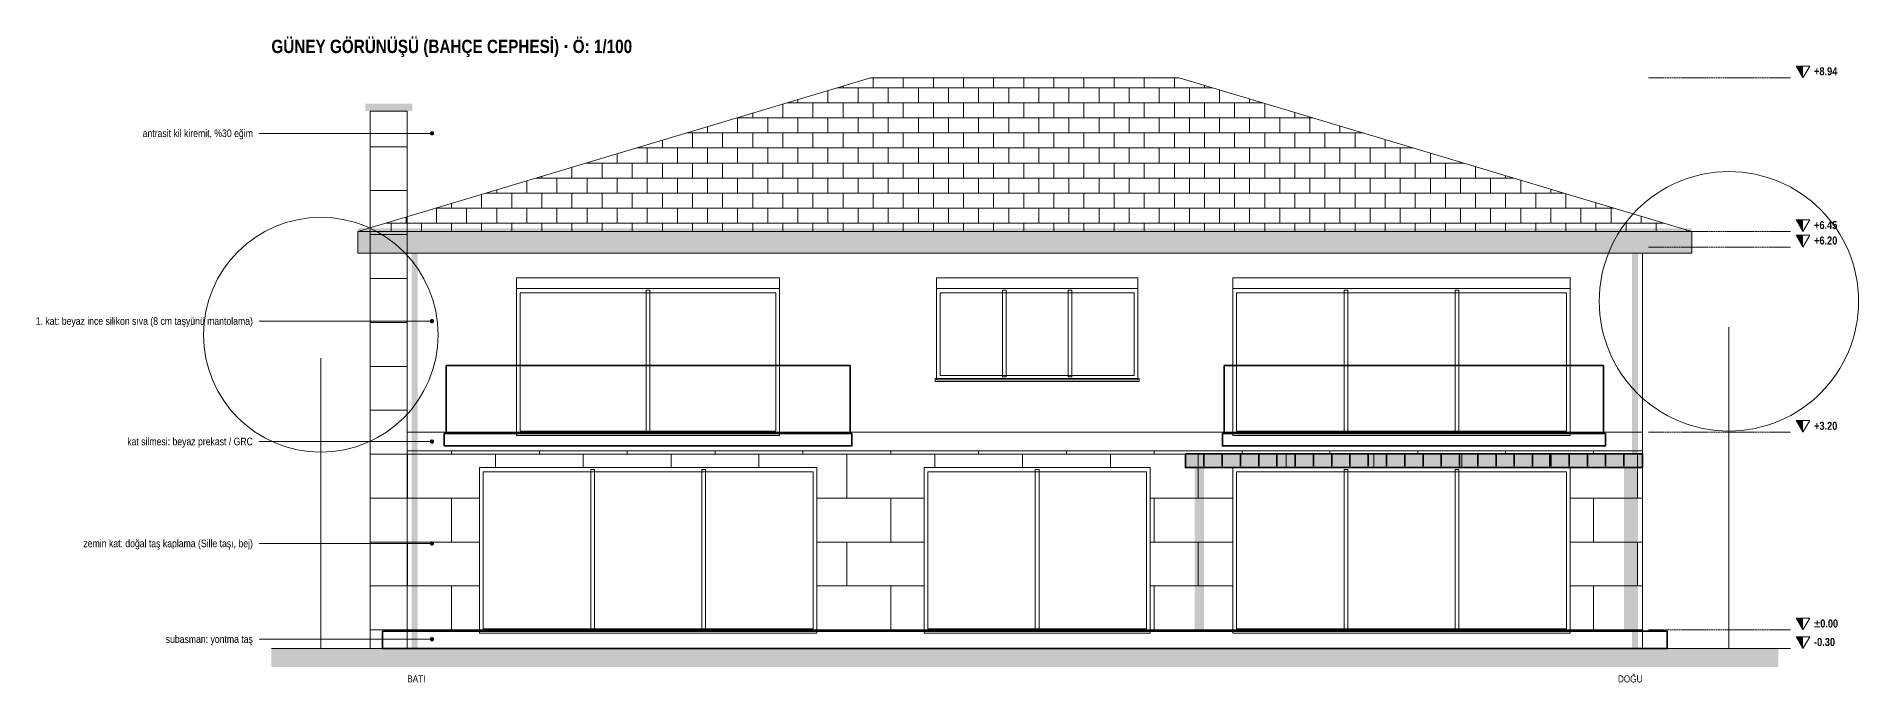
# Model space of a CAD drawing. Header units: centimetres. Extents: x -600 to 7399, y -85 to 961.
# Drawn here: x 4449 to 7399, y -85 to 961 of the extents above; entities that cross this region are included whole.
import ezdxf
from ezdxf.enums import TextEntityAlignment as Align

# ---------------------------------------------------------------- set-up
doc = ezdxf.new("R2010")
doc.units = ezdxf.units.CM
doc.header["$LTSCALE"] = 0.25
doc.linetypes.add('ACAD_ISO02W100', pattern=[15, 12, -3])
for name, color, linetype, lineweight in [('M-BACA-TUGLA-1', 116, 'Continuous', 9), ('M-BACA-TUGLA-1-T', 8, 'Continuous', 5), ('M-BITK-AGAC-1', 70, 'Continuous', 9), ('M-CKAP-KIREMIT-1', 66, 'Continuous', 9), ('M-CKAP-KIREMIT-1-T', 8, 'Continuous', 5), ('M-CVRE-ZEMIN', 45, 'Continuous', 18), ('M-CVRE-ZEMIN-T', 8, 'Continuous', 5), ('M-DUVK-DOGALTAS-1', 139, 'Continuous', 5), ('M-DUVK-DOGALTAS-1-T', 8, 'Continuous', 5), ('M-DUVK-PREKAST-1', 127, 'Continuous', 5), ('M-GOST-KESITKOT', 46, 'Continuous', 9), ('M-GOST-YAZI', 2, 'Continuous', 9), ('M-PNKS-ALUMINYUM-1', 171, 'Continuous', 9), ('M-SIVA-1', 52, 'Continuous', 5), ('M-TASI-BETONARME-1', 5, 'Continuous', 35), ('M-TASI-BETONARME-1-T', 250, 'Continuous', 5), ('M-YIBO-SAC-1', 12, 'Continuous', 9)]:
    doc.layers.add(name, color=color, linetype=linetype, lineweight=lineweight)
doc.styles.add('YAZI', font='arialn.ttf')
doc.styles.add('YAZI-KALIN', font='arialnb.ttf')

msp = doc.modelspace()

# ---------------------------------------------------------------- hatches: boundary and pattern name
at = {"layer": 'M-BACA-TUGLA-1-T'}
h = msp.add_hatch(color=256, dxfattribs=at)
h.dxf.hatch_style = 1
h.paths.add_polyline_path([(4981, 852), (5057, 852), (5057, 840), (4981, 840)])
h = msp.add_hatch(dxfattribs=at)
h.set_pattern_fill('AR-B816', scale=0.35)
h.paths.add_polyline_path([(4989, 840), (5049, 840), (5049, -30), (4989, -30)])
at = {"layer": 'M-CKAP-KIREMIT-1-T'}
h = msp.add_hatch(dxfattribs=at)
h.set_pattern_fill('AR-B816', scale=0.12)
h.paths.add_polyline_path([(4969, 645), (5799, 894), (6299, 894), (7129, 645)])
h = msp.add_hatch(color=256, dxfattribs=at)
h.dxf.hatch_style = 1
h.paths.add_polyline_path([(4969, 650), (7129, 650), (7129, 640), (4969, 640)])
h = msp.add_hatch(color=256, dxfattribs=at)
h.dxf.hatch_style = 1
h.paths.add_polyline_path([(4969, 645), (7129, 645), (7129, 610), (4969, 610)])
at = {"layer": 'M-CVRE-ZEMIN-T'}
h = msp.add_hatch(dxfattribs=at)
h.set_pattern_fill('EARTH', scale=5)
h.paths.add_polyline_path([(4829, -30), (7269, -30), (7269, -60), (4829, -60)])
at = {"layer": 'M-DUVK-DOGALTAS-1-T'}
h = msp.add_hatch(dxfattribs=at)
h.set_pattern_fill('AR-B816', scale=0.35)
h.paths.add_polyline_path([(5049, 290), (7049, 290), (7049, 263), (5049, 263)])
h = msp.add_hatch(dxfattribs=at)
h.set_pattern_fill('AR-B816', scale=0.35)
h.paths.add_polyline_path([(5049, 263), (5166, 263), (5166, 0), (5049, 0)])
h = msp.add_hatch(dxfattribs=at)
h.set_pattern_fill('AR-B816', scale=0.35)
h.paths.add_polyline_path([(5712, 263), (5886, 263), (5886, 0), (5712, 0)])
h = msp.add_hatch(dxfattribs=at)
h.set_pattern_fill('AR-B816', scale=0.35)
h.paths.add_polyline_path([(6252, 263), (6386, 263), (6386, 0), (6252, 0)])
h = msp.add_hatch(dxfattribs=at)
h.set_pattern_fill('AR-B816', scale=0.35)
h.paths.add_polyline_path([(6932, 263), (7049, 263), (7049, 0), (6932, 0)])
at = {"layer": 'M-GOST-KESITKOT'}
h = msp.add_hatch(color=256, dxfattribs=at)
h.dxf.hatch_style = 1
h.paths.add_polyline_path([(7298, 913), (7309, 913), (7309, 894)])
h = msp.add_hatch(color=256, dxfattribs=at)
h.dxf.hatch_style = 1
h.paths.add_polyline_path([(7298, 664), (7309, 664), (7309, 645)])
h = msp.add_hatch(color=256, dxfattribs=at)
h.dxf.hatch_style = 1
h.paths.add_polyline_path([(7298, 639), (7309, 639), (7309, 620)])
h = msp.add_hatch(color=256, dxfattribs=at)
h.dxf.hatch_style = 1
h.paths.add_polyline_path([(7298, 339), (7309, 339), (7309, 320)])
h = msp.add_hatch(color=256, dxfattribs=at)
h.dxf.hatch_style = 1
h.paths.add_polyline_path([(7298, 19), (7309, 19), (7309, 0)])
h = msp.add_hatch(color=256, dxfattribs=at)
h.dxf.hatch_style = 1
h.paths.add_polyline_path([(7298, -11), (7309, -11), (7309, -30)])
at = {"layer": 'M-GOST-YAZI'}
h = msp.add_hatch(color=256, dxfattribs=at)
h.dxf.hatch_style = 1
edge = h.paths.add_edge_path()
edge.add_arc((5089, 804), 3.5, 0, 360)
h = msp.add_hatch(color=256, dxfattribs=at)
h.dxf.hatch_style = 1
edge = h.paths.add_edge_path()
edge.add_arc((5089, 500), 3.5, 0, 360)
h = msp.add_hatch(color=256, dxfattribs=at)
h.dxf.hatch_style = 1
edge = h.paths.add_edge_path()
edge.add_arc((5089, 305), 3.5, 0, 360)
h = msp.add_hatch(color=256, dxfattribs=at)
h.dxf.hatch_style = 1
edge = h.paths.add_edge_path()
edge.add_arc((5089, 140), 3.5, 0, 360)
h = msp.add_hatch(color=256, dxfattribs=at)
h.dxf.hatch_style = 1
edge = h.paths.add_edge_path()
edge.add_arc((5089, -15), 3.5, 0, 360)
at = {"layer": 'M-TASI-BETONARME-1-T'}
h = msp.add_hatch(color=256, dxfattribs=at)
h.dxf.hatch_style = 1
h.paths.add_polyline_path([(6309, 285), (7049, 285), (7049, 263), (6309, 263)])
h = msp.add_hatch(color=256, dxfattribs=at)
h.dxf.hatch_style = 1
h.paths.add_polyline_path([(6324, 263), (6339, 263), (6339, -2), (6324, -2)])
h = msp.add_hatch(color=256, dxfattribs=at)
h.dxf.hatch_style = 1
h.paths.add_polyline_path([(7019, 263), (7034, 263), (7034, -2), (7019, -2)])
at = {"layer": 'M-YIBO-SAC-1'}
h = msp.add_hatch(color=256, dxfattribs=at)
h.dxf.hatch_style = 1
h.paths.add_polyline_path([(5056, 610), (5066, 610), (5066, -30), (5056, -30)])
h = msp.add_hatch(color=256, dxfattribs=at)
h.dxf.hatch_style = 1
h.paths.add_polyline_path([(7032, 610), (7042, 610), (7042, -30), (7032, -30)])

# ---------------------------------------------------------------- linework, layer by layer
at = {"layer": 'M-BACA-TUGLA-1'}
msp.add_lwpolyline([(4989, 840), (5049, 840), (5049, -30), (4989, -30)], close=True, dxfattribs=at)
at = {"layer": 'M-BITK-AGAC-1'}
for p, q in [((7189, -30), (7189, 490)), ((4909, -30), (4909, 440))]:
    msp.add_line(p, q, dxfattribs=at)
for centre, radius in [((7189, 532), 210), ((4909, 478), 190)]:
    msp.add_circle(centre, radius, dxfattribs=at)
at = {"layer": 'M-CKAP-KIREMIT-1'}
for points in [[(4969, 645), (5799, 894), (6299, 894), (7129, 645)], [(4969, 645), (7129, 645), (7129, 610), (4969, 610)]]:
    msp.add_lwpolyline(points, close=True, dxfattribs=at)
at = {"layer": 'M-CVRE-ZEMIN'}
msp.add_line((4829, -30), (7269, -30), dxfattribs=at)
at = {"layer": 'M-DUVK-DOGALTAS-1'}
for points in [[(5049, 290), (7049, 290), (7049, 0), (5049, 0)], [(5049, 0), (7049, 0), (7049, -30), (5049, -30)]]:
    msp.add_lwpolyline(points, close=True, dxfattribs=at)
at = {"layer": 'M-DUVK-PREKAST-1'}
msp.add_lwpolyline([(5049, 320), (7049, 320), (7049, 290), (5049, 290)], close=True, dxfattribs=at)
at = {"layer": 'M-GOST-KESITKOT', "linetype": 'ACAD_ISO02W100'}
for p, q in [((7059, 894), (7289, 894)), ((7059, 645), (7289, 645)), ((7059, 620), (7289, 620)), ((7059, 320), (7289, 320)), ((7059, 0), (7289, 0)), ((7059, -30), (7289, -30))]:
    msp.add_line(p, q, dxfattribs=at)
at = {"layer": 'M-GOST-KESITKOT'}
for points in [[(7298, 913), (7320, 913), (7309, 894)], [(7298, 664), (7320, 664), (7309, 645)], [(7298, 639), (7320, 639), (7309, 620)], [(7298, 339), (7320, 339), (7309, 320)], [(7298, 19), (7320, 19), (7309, 0)], [(7298, -11), (7320, -11), (7309, -30)]]:
    msp.add_lwpolyline(points, close=True, dxfattribs=at)
at = {"layer": 'M-GOST-YAZI'}
for p, q in [((4809, 804), (5089, 804)), ((4809, 500), (5089, 500)), ((4809, 305), (5089, 305)), ((4809, 140), (5089, 140)), ((4809, -15), (5089, -15))]:
    msp.add_line(p, q, dxfattribs=at)
at = {"layer": 'M-PNKS-ALUMINYUM-1'}
for points in [[(5226, 570), (5652, 570), (5652, 553), (5226, 553)], [(5906, 570), (6232, 570), (6232, 553), (5906, 553)], [(6386, 570), (6932, 570), (6932, 553), (6386, 553)], [(5226, 553), (5652, 553), (5652, 315), (5226, 315)], [(5232, 546), (5646, 546), (5646, 322), (5232, 322)], [(5436, 550), (5442, 550), (5442, 320), (5436, 320)], [(5906, 553), (6232, 553), (6232, 405), (5906, 405)], [(5912, 546), (6226, 546), (6226, 412), (5912, 412)], [(6012.7, 550), (6018.7, 550), (6018.7, 410), (6012.7, 410)], [(6119.3, 550), (6125.3, 550), (6125.3, 410), (6119.3, 410)], [(6386, 553), (6932, 553), (6932, 315), (6386, 315)], [(6392, 546), (6926, 546), (6926, 322), (6392, 322)], [(6566, 550), (6572, 550), (6572, 320), (6566, 320)], [(6746, 550), (6752, 550), (6752, 320), (6746, 320)], [(5904, 407), (6234, 407), (6234, 402), (5904, 402)], [(5904, 407), (6234, 407), (6234, 402), (5904, 402)], [(5166, 263), (5712, 263), (5712, -5), (5166, -5)], [(5172, 256), (5706, 256), (5706, 2), (5172, 2)], [(5346, 260), (5352, 260), (5352, 0), (5346, 0)], [(5526, 260), (5532, 260), (5532, 0), (5526, 0)], [(5886, 263), (6252, 263), (6252, -5), (5886, -5)], [(5892, 256), (6246, 256), (6246, 2), (5892, 2)], [(6066, 260), (6072, 260), (6072, 0), (6066, 0)], [(6386, 263), (6932, 263), (6932, -5), (6386, -5)], [(6392, 256), (6926, 256), (6926, 2), (6392, 2)], [(6566, 260), (6572, 260), (6572, 0), (6566, 0)], [(6746, 260), (6752, 260), (6752, 0), (6746, 0)]]:
    msp.add_lwpolyline(points, close=True, dxfattribs=at)
at = {"layer": 'M-SIVA-1'}
msp.add_lwpolyline([(5049, 610), (7049, 610), (7049, 320), (5049, 320)], close=True, dxfattribs=at)
at = {"layer": 'M-TASI-BETONARME-1'}
for p, q in [((6339, 265), (6339, 285)), ((6368.6, 265), (6368.6, 285)), ((6398.1, 265), (6398.1, 285)), ((6427.7, 265), (6427.7, 285)), ((6457.3, 265), (6457.3, 285)), ((6486.8, 265), (6486.8, 285)), ((6516.4, 265), (6516.4, 285)), ((6546, 265), (6546, 285)), ((6575.5, 265), (6575.5, 285)), ((6605.1, 265), (6605.1, 285)), ((6634.7, 265), (6634.7, 285)), ((6664.2, 265), (6664.2, 285)), ((6693.8, 265), (6693.8, 285)), ((6723.3, 265), (6723.3, 285)), ((6752.9, 265), (6752.9, 285)), ((6782.5, 265), (6782.5, 285)), ((6812, 265), (6812, 285)), ((6841.6, 265), (6841.6, 285)), ((6871.2, 265), (6871.2, 285)), ((6900.7, 265), (6900.7, 285)), ((6930.3, 265), (6930.3, 285)), ((6959.9, 265), (6959.9, 285)), ((6989.4, 265), (6989.4, 285)), ((7019, 265), (7019, 285))]:
    msp.add_line(p, q, dxfattribs=at)
for points in [[(5112, 428), (5766, 428), (5766, 318), (5112, 318)], [(6372, 428), (6986, 428), (6986, 318), (6372, 318)], [(5109, 318), (5769, 318), (5769, 298), (5109, 298)], [(6369, 318), (6989, 318), (6989, 298), (6369, 298)], [(6309, 285), (7049, 285), (7049, 263), (6309, 263)], [(5009, -2), (7089, -2), (7089, -30), (5009, -30)]]:
    msp.add_lwpolyline(points, close=True, dxfattribs=at)

# ---------------------------------------------------------------- texts
at = {"layer": 'M-GOST-KESITKOT', "style": 'YAZI-KALIN'}
for s, p in [('+8.94', (7327, 898)), ('+6.45', (7327, 649)), ('+6.20', (7327, 624)), ('+3.20', (7327, 324)), ('%%p0.00', (7327, 4)), ('-0.30', (7327, -26))]:
    msp.add_text(s, height=12.96, dxfattribs=at).set_placement(p)
at = {"layer": 'M-GOST-YAZI'}
for s, height, style, p in [('GÜNEY GÖRÜNÜŞÜ (BAHÇE CEPHESİ) · Ö: 1/100', 21.6, 'YAZI-KALIN', (4829, 934)), ('BATI', 11.52, 'YAZI', (5049, -85))]:
    msp.add_text(s, height=height, dxfattribs=dict(at, style=style)).set_placement(p)
at = {"layer": 'M-GOST-YAZI', "style": 'YAZI'}
for s, height, p in [('antrasit kil kiremit, %30 eğim', 12.24, (4799, 798)), ('1. kat: beyaz ince silikon sıva (8 cm taşyünü mantolama)', 12.24, (4799, 494)), ('kat silmesi: beyaz prekast / GRC', 12.24, (4799, 299)), ('zemin kat: doğal taş kaplama (Sille taşı, bej)', 12.24, (4799, 134)), ('subasman: yontma taş', 12.24, (4799, -21)), ('DOĞU', 11.52, (7049, -85))]:
    msp.add_text(s, height=height, dxfattribs=at).set_placement(p, align=Align.RIGHT)

doc.saveas('drawing.dxf')
